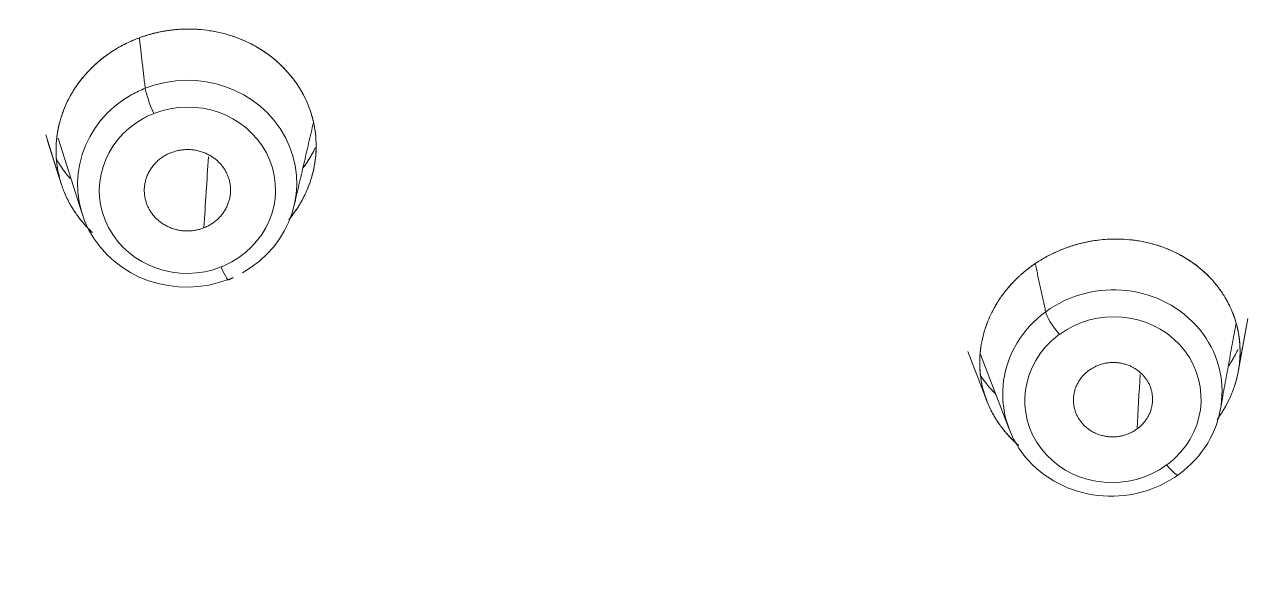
# Model space of a CAD drawing. Extents: x 6453 to 7582, y 0 to 827.
# Drawn here: x 6969.61 to 6986.68, y 460.3 to 468.16 of the extents above; entities that cross this region are included whole.
import ezdxf

# ---------------------------------------------------------------- set-up
doc = ezdxf.new("R2010")
doc.units = 0
doc.header["$LTSCALE"] = 30
doc.header["$MEASUREMENT"] = 0
doc.layers.add('1', color=7, linetype='CONTINUOUS')

msp = doc.modelspace()

# ---------------------------------------------------------------- linework, layer by layer
at = {"layer": '1', "color": 7, "linetype": 'Continuous', "lineweight": 18}
for p, q in [((6969.9, 466.63), (6970.116, 465.952)), ((6969.926, 466.547), (6970.116, 465.952)), ((6970.072, 466.583), (6970.408, 465.531)), ((6986.483, 463.347), (6986.616, 464.08)), ((6986.485, 463.36), (6986.616, 464.08)), ((6982.722, 463.621), (6982.985, 462.935)), ((6982.722, 463.621), (6982.985, 462.935)), ((6982.898, 463.579), (6983.297, 462.541))]:
    msp.add_line(p, q, dxfattribs=at)
for centre, major_axis, ratio, start_param, end_param in [((6959.952, 496.519), (-59.628, 0), 0.953717, 1.612136, 3.141593), ((6959.952, 496.519), (-59.628, 0), 0.953717, 1.612136, 3.132683), ((6971.867, 465.952), (-1.523, -0.061), 0.94344, 2.060812, 5.066856), ((6971.867, 465.952), (-1.523, -0.061), 0.94344, 5.202405, 8.208448), ((6984.732, 463.042), (1.519, 0.142), 0.939924, 5.278348, 8.41994), ((6984.732, 463.042), (-1.519, -0.142), 0.939924, 5.278348, 8.41994)]:
    msp.add_ellipse(centre, major_axis=major_axis, ratio=ratio, start_param=start_param, end_param=end_param, dxfattribs=at)
at = {"layer": '1', "color": 7, "linetype": 'Continuous', "lineweight": 13}
for centre, major_axis, ratio, start_param, end_param in [((6971.867, 465.952), (-1.523, -0.061), 0.94344, 5.066856, 5.202405), ((6971.398, 467.027), (0.11, -0.279), 0.115075, 3.548062, 5.03075), ((6971.871, 465.861), (-1.224, -0.049), 0.94344, 2.060812, 5.066856), ((6971.871, 465.861), (-1.224, -0.049), 0.94344, 5.202405, 8.208448), ((6971.871, 465.861), (-1.224, -0.049), 0.94344, 5.066856, 5.202405), ((6971.871, 465.861), (-1.224, -0.049), 0.94344, 1.925263, 2.060812), ((6972.335, 464.894), (-0.11, 0.279), 0.115075, 1.889157, 3.371845), ((6984.74, 462.949), (1.221, 0.114), 0.939924, 5.401123, 8.41994), ((6983.985, 463.958), (-0.177, 0.242), 0.183058, 0.389657, 1.86827), ((6984.74, 462.949), (1.221, 0.114), 0.939924, 2.25953, 5.278348), ((6984.74, 462.949), (1.221, 0.114), 0.939924, 2.136755, 2.25953), ((6984.74, 462.949), (1.221, 0.114), 0.939924, 5.278348, 5.401123), ((6985.476, 462.144), (-0.177, 0.242), 0.183058, 1.86827, 3.346883)]:
    msp.add_ellipse(centre, major_axis=major_axis, ratio=ratio, start_param=start_param, end_param=end_param, dxfattribs=at)
at = {"layer": '1', "color": 7, "linetype": 'Continuous', "lineweight": 18}
for points, knots in [([(6962.419, 439.668), (6962.999, 439.691), (6964.676, 439.78), (6967.443, 440.04), (6970.703, 440.52), (6973.93, 441.172), (6977.115, 441.992), (6980.248, 442.979), (6983.318, 444.129), (6986.318, 445.439), (6989.237, 446.905), (6992.067, 448.523), (6994.799, 450.287), (6997.425, 452.192), (6999.937, 454.232), (7002.327, 456.402), (7004.588, 458.694), (7006.713, 461.101), (7008.695, 463.617), (7010.529, 466.233), (7012.208, 468.942), (7013.729, 471.735), (7015.085, 474.604), (7016.274, 477.54), (7017.291, 480.534), (7018.133, 483.576), (7018.799, 486.659), (7019.284, 489.772), (7019.59, 492.905), (7019.713, 496.05), (7019.655, 499.196), (7019.414, 502.335), (7018.993, 505.456), (7018.391, 508.55), (7017.612, 511.608), (7016.657, 514.62), (7015.53, 517.578), (7014.233, 520.471), (7012.77, 523.292), (7011.147, 526.031), (7009.368, 528.681), (7007.439, 531.234), (7005.364, 533.681), (7003.152, 536.015), (7000.807, 538.229), (6998.339, 540.316), (6995.753, 542.27), (6993.058, 544.085), (6990.263, 545.755), (6987.375, 547.276), (6984.403, 548.643), (6981.357, 549.85), (6978.245, 550.896), (6975.078, 551.776), (6971.865, 552.489), (6968.616, 553.031), (6965.34, 553.401), (6962.047, 553.598), (6958.749, 553.622), (6955.453, 553.471), (6952.172, 553.148), (6948.914, 552.652), (6945.69, 551.986), (6942.51, 551.151), (6939.382, 550.149), (6936.317, 548.985), (6933.324, 547.661), (6930.413, 546.181), (6927.591, 544.551), (6924.868, 542.774), (6922.252, 540.857), (6919.75, 538.805), (6917.371, 536.624), (6915.122, 534.322), (6913.01, 531.904), (6911.04, 529.379), (6909.22, 526.755), (6907.554, 524.038), (6906.048, 521.238), (6904.706, 518.363), (6903.532, 515.422), (6902.531, 512.423), (6901.704, 509.377), (6901.055, 506.291), (6900.585, 503.176), (6900.295, 500.041), (6900.188, 496.896), (6900.263, 493.75), (6900.519, 490.612), (6900.956, 487.493), (6901.573, 484.402), (6902.368, 481.348), (6903.339, 478.34), (6904.481, 475.388), (6905.793, 472.5), (6907.27, 469.686), (6908.907, 466.954), (6910.699, 464.313), (6912.642, 461.769), (6914.729, 459.332), (6916.953, 457.008), (6919.309, 454.805), (6921.788, 452.73), (6924.384, 450.788), (6927.088, 448.985), (6929.892, 447.328), (6932.788, 445.82), (6935.766, 444.468), (6938.818, 443.274), (6941.935, 442.243), (6945.107, 441.377), (6948.323, 440.68), (6951.575, 440.153), (6954.634, 439.822), (6956.606, 439.702), (6957.484, 439.668)], [0, 0, 0, 0, 0.004702, 0.013606, 0.022511, 0.031416, 0.040321, 0.049226, 0.058131, 0.067035, 0.07594, 0.084844, 0.093748, 0.102652, 0.111556, 0.120459, 0.129362, 0.138265, 0.147168, 0.15607, 0.164972, 0.173874, 0.182775, 0.191676, 0.200577, 0.209478, 0.218378, 0.227279, 0.236179, 0.245079, 0.253978, 0.262878, 0.271778, 0.280678, 0.289578, 0.298478, 0.307379, 0.316279, 0.32518, 0.334081, 0.342982, 0.351884, 0.360785, 0.369687, 0.37859, 0.387493, 0.396396, 0.405299, 0.414202, 0.423106, 0.43201, 0.440914, 0.449818, 0.458723, 0.467628, 0.476532, 0.485437, 0.494342, 0.503247, 0.512152, 0.521057, 0.529962, 0.538867, 0.547772, 0.556677, 0.565582, 0.574486, 0.583391, 0.592295, 0.601199, 0.610103, 0.619007, 0.62791, 0.636813, 0.645716, 0.654619, 0.663521, 0.672423, 0.681325, 0.690226, 0.699127, 0.708028, 0.716929, 0.725829, 0.734729, 0.743629, 0.752529, 0.761429, 0.770329, 0.779229, 0.788129, 0.797029, 0.805929, 0.814829, 0.82373, 0.832631, 0.841532, 0.850433, 0.859334, 0.868236, 0.877138, 0.886041, 0.894944, 0.903847, 0.91275, 0.921653, 0.930557, 0.939461, 0.948365, 0.95727, 0.966174, 0.975079, 0.983983, 0.992888, 1, 1, 1, 1]), ([(6995.778, 451.033), (6996.33, 451.416), (6997.748, 452.443), (6999.935, 454.234), (7002.327, 456.401), (7004.588, 458.694), (7006.713, 461.101), (7008.695, 463.617), (7010.529, 466.233), (7012.208, 468.942), (7013.729, 471.735), (7015.085, 474.604), (7016.274, 477.54), (7017.291, 480.534), (7018.133, 483.576), (7018.799, 486.659), (7019.284, 489.772), (7019.59, 492.905), (7019.713, 496.05), (7019.655, 499.196), (7019.414, 502.335), (7018.993, 505.456), (7018.391, 508.55), (7017.612, 511.608), (7016.657, 514.62), (7015.53, 517.578), (7014.233, 520.471), (7012.77, 523.292), (7011.147, 526.031), (7009.368, 528.681), (7007.439, 531.234), (7005.364, 533.681), (7003.152, 536.015), (7000.807, 538.229), (6998.339, 540.316), (6995.753, 542.27), (6993.058, 544.085), (6990.263, 545.755), (6987.375, 547.276), (6984.403, 548.643), (6981.357, 549.85), (6978.245, 550.896), (6975.078, 551.776), (6971.865, 552.489), (6968.616, 553.031), (6965.34, 553.401), (6962.047, 553.598), (6958.749, 553.622), (6955.453, 553.471), (6952.172, 553.148), (6948.914, 552.652), (6945.69, 551.986), (6942.51, 551.151), (6939.382, 550.149), (6936.317, 548.985), (6933.324, 547.661), (6930.413, 546.181), (6927.591, 544.551), (6924.868, 542.774), (6922.252, 540.857), (6919.75, 538.805), (6917.371, 536.624), (6915.122, 534.322), (6913.01, 531.904), (6911.04, 529.379), (6909.22, 526.755), (6907.554, 524.038), (6906.048, 521.238), (6904.706, 518.363), (6903.532, 515.422), (6902.531, 512.423), (6901.704, 509.377), (6901.055, 506.291), (6900.585, 503.176), (6900.295, 500.041), (6900.188, 496.896), (6900.263, 493.75), (6900.519, 490.612), (6900.956, 487.493), (6901.573, 484.402), (6902.368, 481.348), (6903.339, 478.34), (6904.481, 475.388), (6905.793, 472.5), (6907.27, 469.686), (6908.907, 466.954), (6910.699, 464.313), (6912.642, 461.769), (6914.729, 459.332), (6916.954, 457.009), (6919.307, 454.804), (6921.793, 452.736), (6923.685, 451.284), (6924.774, 450.56), (6924.962, 450.437)], [0, 0, 0, 0, 0.006833, 0.017845, 0.028856, 0.039868, 0.050878, 0.061889, 0.072899, 0.083908, 0.094918, 0.105926, 0.116935, 0.127943, 0.138951, 0.149959, 0.160966, 0.171973, 0.18298, 0.193987, 0.204994, 0.216001, 0.227008, 0.238016, 0.249023, 0.26003, 0.271038, 0.282046, 0.293055, 0.304063, 0.315072, 0.326082, 0.337091, 0.348102, 0.359112, 0.370123, 0.381134, 0.392146, 0.403157, 0.414169, 0.425182, 0.436194, 0.447207, 0.45822, 0.469233, 0.480246, 0.491259, 0.502272, 0.513286, 0.524299, 0.535313, 0.546326, 0.557339, 0.568352, 0.579365, 0.590378, 0.601391, 0.612403, 0.623416, 0.634428, 0.645439, 0.656451, 0.667462, 0.678472, 0.689483, 0.700493, 0.711502, 0.722512, 0.73352, 0.744529, 0.755537, 0.766545, 0.777553, 0.78856, 0.799567, 0.810574, 0.821581, 0.832588, 0.843595, 0.854602, 0.865609, 0.876617, 0.887624, 0.898632, 0.90964, 0.920649, 0.931657, 0.942666, 0.953676, 0.964686, 0.975696, 0.986706, 0.997717, 1, 1, 1, 1]), ([(6971.162, 467.965), (6971.169, 467.968), (6971.182, 467.973), (6971.202, 467.98), (6971.222, 467.988), (6971.242, 467.995), (6971.263, 468.001), (6971.283, 468.008), (6971.303, 468.014), (6971.324, 468.021), (6971.344, 468.027), (6971.365, 468.032), (6971.386, 468.038), (6971.406, 468.043), (6971.427, 468.048), (6971.448, 468.053), (6971.469, 468.058), (6971.512, 468.067), (6971.576, 468.078), (6971.662, 468.09), (6971.748, 468.098), (6971.865, 468.104), (6972.011, 468.101), (6972.186, 468.082), (6972.358, 468.047), (6972.527, 467.996), (6972.689, 467.93), (6972.842, 467.851), (6972.986, 467.758), (6973.118, 467.653), (6973.239, 467.535), (6973.347, 467.407), (6973.441, 467.269), (6973.519, 467.123), (6973.581, 466.969), (6973.626, 466.81), (6973.654, 466.646), (6973.664, 466.482), (6973.656, 466.317), (6973.63, 466.155), (6973.587, 465.995), (6973.527, 465.84), (6973.451, 465.691), (6973.378, 465.578), (6973.331, 465.515), (6973.317, 465.498)], [0, 0, 0, 0, 0.004575, 0.009146, 0.013714, 0.01828, 0.022843, 0.027406, 0.031969, 0.036533, 0.041098, 0.045665, 0.050236, 0.05481, 0.059388, 0.063972, 0.068562, 0.073159, 0.091691, 0.110178, 0.128668, 0.147213, 0.184706, 0.222195, 0.259961, 0.298108, 0.336157, 0.374133, 0.411782, 0.449675, 0.487455, 0.525542, 0.563785, 0.60211, 0.640502, 0.679292, 0.717827, 0.756404, 0.794645, 0.833018, 0.871028, 0.909175, 0.947113, 0.985017, 1, 1, 1, 1]), ([(6973.281, 465.453), (6973.305, 465.482), (6973.364, 465.557), (6973.448, 465.686), (6973.523, 465.831), (6973.58, 465.978), (6973.625, 466.131), (6973.654, 466.301), (6973.664, 466.478), (6973.654, 466.648), (6973.632, 466.778), (6973.606, 466.882), (6973.574, 466.988), (6973.523, 467.114), (6973.445, 467.262), (6973.345, 467.411), (6973.231, 467.544), (6973.105, 467.664), (6972.974, 467.767), (6972.824, 467.862), (6972.674, 467.937), (6972.52, 467.998), (6972.358, 468.047), (6972.187, 468.081), (6972.017, 468.1), (6971.875, 468.103), (6971.76, 468.099), (6971.672, 468.091), (6971.584, 468.08), (6971.512, 468.067), (6971.458, 468.055), (6971.42, 468.047), (6971.382, 468.037), (6971.344, 468.027), (6971.307, 468.016), (6971.271, 468.004), (6971.234, 467.992), (6971.198, 467.979), (6971.174, 467.97), (6971.162, 467.965)], [0, 0, 0, 0, 0.025083, 0.063459, 0.102477, 0.134971, 0.17056, 0.211497, 0.253286, 0.292622, 0.32941, 0.344666, 0.366472, 0.405616, 0.438054, 0.481201, 0.527081, 0.55609, 0.596852, 0.636852, 0.67251, 0.70571, 0.74345, 0.780789, 0.816754, 0.851797, 0.870447, 0.889114, 0.9078, 0.926505, 0.934763, 0.942998, 0.951209, 0.959398, 0.967564, 0.975707, 0.983827, 0.991925, 1, 1, 1, 1]), ([(6973.281, 465.453), (6973.305, 465.482), (6973.364, 465.557), (6973.448, 465.686), (6973.523, 465.831), (6973.58, 465.978), (6973.625, 466.131), (6973.654, 466.301), (6973.664, 466.478), (6973.654, 466.648), (6973.632, 466.778), (6973.606, 466.882), (6973.574, 466.988), (6973.523, 467.114), (6973.445, 467.262), (6973.345, 467.411), (6973.231, 467.544), (6973.105, 467.664), (6972.974, 467.767), (6972.824, 467.862), (6972.674, 467.937), (6972.52, 467.998), (6972.358, 468.047), (6972.187, 468.081), (6972.017, 468.1), (6971.875, 468.103), (6971.76, 468.099), (6971.672, 468.091), (6971.584, 468.08), (6971.512, 468.067), (6971.458, 468.055), (6971.42, 468.047), (6971.382, 468.037), (6971.344, 468.027), (6971.307, 468.016), (6971.271, 468.004), (6971.234, 467.992), (6971.198, 467.979), (6971.174, 467.97), (6971.162, 467.965)], [0, 0, 0, 0, 0.025083, 0.063459, 0.102477, 0.134971, 0.17056, 0.211497, 0.253286, 0.292622, 0.32941, 0.344666, 0.366472, 0.405616, 0.438054, 0.481201, 0.527081, 0.55609, 0.596852, 0.636852, 0.67251, 0.70571, 0.74345, 0.780789, 0.816754, 0.851797, 0.870447, 0.889114, 0.9078, 0.926505, 0.934763, 0.942998, 0.951209, 0.959398, 0.967564, 0.975707, 0.983827, 0.991925, 1, 1, 1, 1]), ([(6971.162, 467.965), (6971.169, 467.968), (6971.182, 467.973), (6971.202, 467.98), (6971.222, 467.988), (6971.242, 467.995), (6971.263, 468.001), (6971.283, 468.008), (6971.303, 468.014), (6971.324, 468.021), (6971.344, 468.027), (6971.365, 468.032), (6971.386, 468.038), (6971.406, 468.043), (6971.427, 468.048), (6971.448, 468.053), (6971.469, 468.058), (6971.512, 468.067), (6971.576, 468.078), (6971.662, 468.09), (6971.748, 468.098), (6971.865, 468.104), (6972.011, 468.101), (6972.186, 468.082), (6972.358, 468.047), (6972.527, 467.996), (6972.689, 467.93), (6972.842, 467.851), (6972.986, 467.758), (6973.118, 467.653), (6973.239, 467.535), (6973.347, 467.407), (6973.441, 467.269), (6973.519, 467.123), (6973.581, 466.969), (6973.626, 466.81), (6973.654, 466.646), (6973.664, 466.482), (6973.656, 466.317), (6973.63, 466.155), (6973.587, 465.995), (6973.527, 465.84), (6973.451, 465.691), (6973.378, 465.578), (6973.331, 465.515), (6973.317, 465.498)], [0, 0, 0, 0, 0.004575, 0.009146, 0.013714, 0.01828, 0.022843, 0.027406, 0.031969, 0.036533, 0.041098, 0.045665, 0.050236, 0.05481, 0.059388, 0.063972, 0.068562, 0.073159, 0.091691, 0.110178, 0.128668, 0.147213, 0.184706, 0.222195, 0.259961, 0.298108, 0.336157, 0.374133, 0.411782, 0.449675, 0.487455, 0.525542, 0.563785, 0.60211, 0.640502, 0.679292, 0.717827, 0.756404, 0.794645, 0.833018, 0.871028, 0.909175, 0.947113, 0.985017, 1, 1, 1, 1]), ([(6970.547, 465.275), (6970.544, 465.278), (6970.5, 465.32), (6970.418, 465.406), (6970.315, 465.541), (6970.226, 465.686), (6970.155, 465.837), (6970.1, 465.993), (6970.064, 466.153), (6970.044, 466.313), (6970.042, 466.473), (6970.057, 466.631), (6970.087, 466.786), (6970.133, 466.938), (6970.194, 467.085), (6970.27, 467.226), (6970.361, 467.361), (6970.465, 467.488), (6970.563, 467.586), (6970.647, 467.66), (6970.713, 467.713), (6970.782, 467.763), (6970.84, 467.801), (6970.886, 467.829), (6970.919, 467.849), (6970.953, 467.867), (6970.987, 467.885), (6971.021, 467.903), (6971.056, 467.919), (6971.091, 467.935), (6971.127, 467.951), (6971.15, 467.96), (6971.162, 467.965)], [0, 0, 0, 0, 0.003443, 0.055122, 0.106853, 0.159001, 0.210501, 0.261588, 0.312681, 0.362821, 0.412565, 0.461459, 0.51025, 0.558709, 0.606953, 0.65543, 0.703865, 0.752833, 0.801784, 0.826493, 0.851138, 0.875788, 0.900511, 0.911602, 0.922669, 0.93372, 0.944759, 0.955792, 0.966827, 0.977869, 0.988925, 1, 1, 1, 1]), ([(6971.162, 467.965), (6971.156, 467.962), (6971.143, 467.957), (6971.123, 467.949), (6971.104, 467.941), (6971.084, 467.932), (6971.065, 467.923), (6971.045, 467.914), (6971.026, 467.905), (6971.007, 467.895), (6970.988, 467.886), (6970.969, 467.876), (6970.95, 467.866), (6970.931, 467.855), (6970.913, 467.845), (6970.894, 467.834), (6970.876, 467.823), (6970.839, 467.8), (6970.784, 467.765), (6970.715, 467.714), (6970.648, 467.661), (6970.565, 467.588), (6970.469, 467.492), (6970.366, 467.367), (6970.273, 467.231), (6970.198, 467.091), (6970.138, 466.949), (6970.091, 466.802), (6970.058, 466.642), (6970.043, 466.486), (6970.044, 466.322), (6970.063, 466.151), (6970.097, 466.011), (6970.131, 465.906), (6970.153, 465.849), (6970.176, 465.793), (6970.202, 465.738), (6970.235, 465.674), (6970.276, 465.604), (6970.333, 465.517), (6970.416, 465.408), (6970.498, 465.321), (6970.546, 465.277), (6970.549, 465.273)], [0, 0, 0, 0, 0.006055, 0.01212, 0.018195, 0.02428, 0.030375, 0.03648, 0.042594, 0.048719, 0.054854, 0.060999, 0.067154, 0.073318, 0.079493, 0.085678, 0.091874, 0.098079, 0.123085, 0.148077, 0.173057, 0.198024, 0.244692, 0.292619, 0.342348, 0.392666, 0.436328, 0.48284, 0.534359, 0.586858, 0.628563, 0.686642, 0.746637, 0.762934, 0.788727, 0.804005, 0.818552, 0.845812, 0.87046, 0.892318, 0.941319, 0.99563, 1, 1, 1, 1]), ([(6971.162, 467.965), (6971.156, 467.962), (6971.143, 467.957), (6971.123, 467.949), (6971.104, 467.941), (6971.084, 467.932), (6971.065, 467.923), (6971.045, 467.914), (6971.026, 467.905), (6971.007, 467.895), (6970.988, 467.886), (6970.969, 467.876), (6970.95, 467.866), (6970.931, 467.855), (6970.913, 467.845), (6970.894, 467.834), (6970.876, 467.823), (6970.839, 467.8), (6970.784, 467.765), (6970.715, 467.714), (6970.648, 467.661), (6970.565, 467.588), (6970.469, 467.492), (6970.366, 467.367), (6970.273, 467.231), (6970.198, 467.091), (6970.138, 466.949), (6970.091, 466.802), (6970.058, 466.642), (6970.043, 466.486), (6970.044, 466.322), (6970.063, 466.151), (6970.097, 466.011), (6970.131, 465.906), (6970.153, 465.849), (6970.176, 465.793), (6970.202, 465.738), (6970.235, 465.674), (6970.276, 465.604), (6970.333, 465.517), (6970.416, 465.408), (6970.498, 465.321), (6970.546, 465.277), (6970.549, 465.273)], [0, 0, 0, 0, 0.006055, 0.01212, 0.018195, 0.02428, 0.030375, 0.03648, 0.042594, 0.048719, 0.054854, 0.060999, 0.067154, 0.073318, 0.079493, 0.085678, 0.091874, 0.098079, 0.123085, 0.148077, 0.173057, 0.198024, 0.244692, 0.292619, 0.342348, 0.392666, 0.436328, 0.48284, 0.534359, 0.586858, 0.628563, 0.686642, 0.746637, 0.762934, 0.788727, 0.804005, 0.818552, 0.845812, 0.87046, 0.892318, 0.941319, 0.99563, 1, 1, 1, 1]), ([(6970.547, 465.275), (6970.544, 465.278), (6970.5, 465.32), (6970.418, 465.406), (6970.315, 465.541), (6970.226, 465.686), (6970.155, 465.837), (6970.1, 465.993), (6970.064, 466.153), (6970.044, 466.313), (6970.042, 466.473), (6970.057, 466.631), (6970.087, 466.786), (6970.133, 466.938), (6970.194, 467.085), (6970.27, 467.226), (6970.361, 467.361), (6970.465, 467.488), (6970.563, 467.586), (6970.647, 467.66), (6970.713, 467.713), (6970.782, 467.763), (6970.84, 467.801), (6970.886, 467.829), (6970.919, 467.849), (6970.953, 467.867), (6970.987, 467.885), (6971.021, 467.903), (6971.056, 467.919), (6971.091, 467.935), (6971.127, 467.951), (6971.15, 467.96), (6971.162, 467.965)], [0, 0, 0, 0, 0.003443, 0.055122, 0.106853, 0.159001, 0.210501, 0.261588, 0.312681, 0.362821, 0.412565, 0.461459, 0.51025, 0.558709, 0.606953, 0.65543, 0.703865, 0.752833, 0.801784, 0.826493, 0.851138, 0.875788, 0.900511, 0.911602, 0.922669, 0.93372, 0.944759, 0.955792, 0.966827, 0.977869, 0.988925, 1, 1, 1, 1]), ([(6973.65, 466.452), (6973.636, 466.423), (6973.591, 466.338), (6973.533, 466.245), (6973.488, 466.182), (6973.48, 466.172)], [0, 0, 0, 0, 0.293947, 0.889157, 1, 1, 1, 1]), ([(6973.65, 466.452), (6973.636, 466.423), (6973.591, 466.338), (6973.533, 466.245), (6973.488, 466.182), (6973.48, 466.172)], [0, 0, 0, 0, 0.293947, 0.889157, 1, 1, 1, 1]), ([(6973.482, 466.175), (6973.491, 466.187), (6973.538, 466.252), (6973.595, 466.344), (6973.637, 466.426), (6973.65, 466.452)], [0, 0, 0, 0, 0.146979, 0.728536, 1, 1, 1, 1]), ([(6973.482, 466.175), (6973.491, 466.187), (6973.538, 466.252), (6973.595, 466.344), (6973.637, 466.426), (6973.65, 466.452)], [0, 0, 0, 0, 0.146979, 0.728536, 1, 1, 1, 1]), ([(6970.047, 466.296), (6970.077, 466.244), (6970.125, 466.17), (6970.179, 466.099), (6970.196, 466.077)], [0, 0, 0, 0, 0.680995, 1, 1, 1, 1]), ([(6970.047, 466.296), (6970.077, 466.244), (6970.125, 466.17), (6970.179, 466.099), (6970.196, 466.077)], [0, 0, 0, 0, 0.680995, 1, 1, 1, 1]), ([(6970.242, 466.022), (6970.207, 466.062), (6970.16, 466.122), (6970.107, 466.198), (6970.086, 466.232), (6970.077, 466.246)], [0, 0, 0, 0, 0.559579, 0.821214, 1, 1, 1, 1]), ([(6970.242, 466.022), (6970.207, 466.062), (6970.16, 466.122), (6970.107, 466.198), (6970.086, 466.232), (6970.077, 466.246)], [0, 0, 0, 0, 0.559579, 0.821214, 1, 1, 1, 1]), ([(6986.188, 462.673), (6986.193, 462.68), (6986.215, 462.71), (6986.265, 462.784), (6986.333, 462.902), (6986.401, 463.051), (6986.454, 463.209), (6986.489, 463.365), (6986.507, 463.519), (6986.509, 463.678), (6986.493, 463.848), (6986.458, 464.003), (6986.416, 464.131), (6986.373, 464.233), (6986.329, 464.319), (6986.284, 464.397), (6986.232, 464.475), (6986.18, 464.544), (6986.135, 464.596), (6986.107, 464.628), (6986.072, 464.665), (6986.002, 464.734), (6985.882, 464.834), (6985.737, 464.929), (6985.582, 465.011), (6985.427, 465.075), (6985.254, 465.127), (6985.087, 465.161), (6984.901, 465.182), (6984.729, 465.185), (6984.57, 465.173), (6984.433, 465.154), (6984.28, 465.122), (6984.122, 465.074), (6983.976, 465.017), (6983.875, 464.969), (6983.808, 464.933), (6983.772, 464.912), (6983.736, 464.891), (6983.701, 464.869), (6983.667, 464.847), (6983.634, 464.824), (6983.612, 464.808), (6983.601, 464.8)], [0, 0, 0, 0, 0.005438, 0.022351, 0.055243, 0.089228, 0.124675, 0.160699, 0.191212, 0.224734, 0.263271, 0.302705, 0.327775, 0.351749, 0.374629, 0.390437, 0.410117, 0.434983, 0.446248, 0.453876, 0.461824, 0.478724, 0.516679, 0.559602, 0.586401, 0.624258, 0.661453, 0.694686, 0.725728, 0.7721, 0.795506, 0.818611, 0.852721, 0.886174, 0.914914, 0.94361, 0.951745, 0.959854, 0.967936, 0.975992, 0.984021, 0.992024, 1, 1, 1, 1]), ([(6986.188, 462.673), (6986.193, 462.68), (6986.215, 462.71), (6986.265, 462.784), (6986.333, 462.902), (6986.401, 463.051), (6986.454, 463.209), (6986.489, 463.365), (6986.507, 463.519), (6986.509, 463.678), (6986.493, 463.848), (6986.458, 464.003), (6986.416, 464.131), (6986.373, 464.233), (6986.329, 464.319), (6986.284, 464.397), (6986.232, 464.475), (6986.18, 464.544), (6986.135, 464.596), (6986.107, 464.628), (6986.072, 464.665), (6986.002, 464.734), (6985.882, 464.834), (6985.737, 464.929), (6985.582, 465.011), (6985.427, 465.075), (6985.254, 465.127), (6985.087, 465.161), (6984.901, 465.182), (6984.729, 465.185), (6984.57, 465.173), (6984.433, 465.154), (6984.28, 465.122), (6984.122, 465.074), (6983.976, 465.017), (6983.875, 464.969), (6983.808, 464.933), (6983.772, 464.912), (6983.736, 464.891), (6983.701, 464.869), (6983.667, 464.847), (6983.634, 464.824), (6983.612, 464.808), (6983.601, 464.8)], [0, 0, 0, 0, 0.005438, 0.022351, 0.055243, 0.089228, 0.124675, 0.160699, 0.191212, 0.224734, 0.263271, 0.302705, 0.327775, 0.351749, 0.374629, 0.390437, 0.410117, 0.434983, 0.446248, 0.453876, 0.461824, 0.478724, 0.516679, 0.559602, 0.586401, 0.624258, 0.661453, 0.694686, 0.725728, 0.7721, 0.795506, 0.818611, 0.852721, 0.886174, 0.914914, 0.94361, 0.951745, 0.959854, 0.967936, 0.975992, 0.984021, 0.992024, 1, 1, 1, 1]), ([(6983.601, 464.8), (6983.607, 464.804), (6983.618, 464.813), (6983.636, 464.825), (6983.654, 464.837), (6983.671, 464.85), (6983.689, 464.861), (6983.708, 464.873), (6983.726, 464.884), (6983.744, 464.896), (6983.763, 464.907), (6983.782, 464.918), (6983.8, 464.928), (6983.819, 464.939), (6983.839, 464.949), (6983.858, 464.959), (6983.877, 464.969), (6983.917, 464.988), (6983.976, 465.016), (6984.057, 465.049), (6984.14, 465.079), (6984.252, 465.114), (6984.396, 465.148), (6984.572, 465.174), (6984.749, 465.185), (6984.927, 465.179), (6985.103, 465.158), (6985.274, 465.122), (6985.44, 465.07), (6985.598, 465.003), (6985.748, 464.923), (6985.888, 464.828), (6986.017, 464.721), (6986.134, 464.602), (6986.237, 464.471), (6986.326, 464.33), (6986.398, 464.18), (6986.453, 464.024), (6986.49, 463.864), (6986.508, 463.701), (6986.508, 463.537), (6986.491, 463.374), (6986.456, 463.213), (6986.404, 463.057), (6986.336, 462.906), (6986.266, 462.786), (6986.215, 462.71), (6986.193, 462.68), (6986.188, 462.673)], [0, 0, 0, 0, 0.004242, 0.00848, 0.012716, 0.01695, 0.021183, 0.025416, 0.029649, 0.033883, 0.038118, 0.042356, 0.046598, 0.050843, 0.055092, 0.059347, 0.063608, 0.067875, 0.08496, 0.101997, 0.119032, 0.136111, 0.170463, 0.204828, 0.239431, 0.274303, 0.309219, 0.344058, 0.378733, 0.413635, 0.448439, 0.483366, 0.518519, 0.553794, 0.589439, 0.62539, 0.661359, 0.697297, 0.732975, 0.768743, 0.803985, 0.839312, 0.874168, 0.908953, 0.943296, 0.977664, 0.994589, 1, 1, 1, 1]), ([(6983.601, 464.8), (6983.607, 464.804), (6983.618, 464.813), (6983.636, 464.825), (6983.654, 464.837), (6983.671, 464.85), (6983.689, 464.861), (6983.708, 464.873), (6983.726, 464.884), (6983.744, 464.896), (6983.763, 464.907), (6983.782, 464.918), (6983.8, 464.928), (6983.819, 464.939), (6983.839, 464.949), (6983.858, 464.959), (6983.877, 464.969), (6983.917, 464.988), (6983.976, 465.016), (6984.057, 465.049), (6984.14, 465.079), (6984.252, 465.114), (6984.396, 465.148), (6984.572, 465.174), (6984.749, 465.185), (6984.927, 465.179), (6985.103, 465.158), (6985.274, 465.122), (6985.44, 465.07), (6985.598, 465.003), (6985.748, 464.923), (6985.888, 464.828), (6986.017, 464.721), (6986.134, 464.602), (6986.237, 464.471), (6986.326, 464.33), (6986.398, 464.18), (6986.453, 464.024), (6986.49, 463.864), (6986.508, 463.701), (6986.508, 463.537), (6986.491, 463.374), (6986.456, 463.213), (6986.404, 463.057), (6986.336, 462.906), (6986.266, 462.786), (6986.215, 462.71), (6986.193, 462.68), (6986.188, 462.673)], [0, 0, 0, 0, 0.004242, 0.00848, 0.012716, 0.01695, 0.021183, 0.025416, 0.029649, 0.033883, 0.038118, 0.042356, 0.046598, 0.050843, 0.055092, 0.059347, 0.063608, 0.067875, 0.08496, 0.101997, 0.119032, 0.136111, 0.170463, 0.204828, 0.239431, 0.274303, 0.309219, 0.344058, 0.378733, 0.413635, 0.448439, 0.483366, 0.518519, 0.553794, 0.589439, 0.62539, 0.661359, 0.697297, 0.732975, 0.768743, 0.803985, 0.839312, 0.874168, 0.908953, 0.943296, 0.977664, 0.994589, 1, 1, 1, 1]), ([(6983.378, 462.36), (6983.362, 462.375), (6983.306, 462.429), (6983.218, 462.527), (6983.121, 462.661), (6983.041, 462.802), (6982.977, 462.948), (6982.93, 463.098), (6982.899, 463.25), (6982.885, 463.404), (6982.888, 463.559), (6982.906, 463.717), (6982.941, 463.872), (6982.991, 464.025), (6983.057, 464.173), (6983.125, 464.291), (6983.187, 464.383), (6983.237, 464.449), (6983.289, 464.514), (6983.335, 464.565), (6983.372, 464.603), (6983.399, 464.63), (6983.426, 464.656), (6983.454, 464.681), (6983.482, 464.706), (6983.511, 464.73), (6983.54, 464.754), (6983.57, 464.778), (6983.591, 464.793), (6983.601, 464.8)], [0, 0, 0, 0, 0.023062, 0.082845, 0.142152, 0.20185, 0.259987, 0.317407, 0.373776, 0.430049, 0.486752, 0.543662, 0.601313, 0.658196, 0.714887, 0.771969, 0.800451, 0.828884, 0.857341, 0.885899, 0.898639, 0.911348, 0.924032, 0.936699, 0.949354, 0.962006, 0.974659, 0.987322, 1, 1, 1, 1]), ([(6983.601, 464.8), (6983.595, 464.796), (6983.584, 464.788), (6983.567, 464.775), (6983.551, 464.762), (6983.534, 464.749), (6983.518, 464.736), (6983.502, 464.723), (6983.486, 464.709), (6983.47, 464.695), (6983.454, 464.681), (6983.439, 464.667), (6983.423, 464.653), (6983.408, 464.638), (6983.393, 464.624), (6983.378, 464.609), (6983.363, 464.594), (6983.334, 464.563), (6983.291, 464.516), (6983.238, 464.451), (6983.187, 464.384), (6983.127, 464.294), (6983.06, 464.177), (6982.994, 464.031), (6982.941, 463.876), (6982.907, 463.723), (6982.889, 463.573), (6982.885, 463.422), (6982.898, 463.262), (6982.927, 463.109), (6982.974, 462.955), (6983.041, 462.799), (6983.113, 462.675), (6983.176, 462.585), (6983.212, 462.538), (6983.249, 462.494), (6983.288, 462.45), (6983.337, 462.398), (6983.389, 462.35), (6983.42, 462.323), (6983.431, 462.314)], [0, 0, 0, 0, 0.006804, 0.013619, 0.020445, 0.027282, 0.03413, 0.040989, 0.047859, 0.05474, 0.061632, 0.068535, 0.07545, 0.082375, 0.089312, 0.09626, 0.10322, 0.11019, 0.138279, 0.166354, 0.194414, 0.222464, 0.275827, 0.330653, 0.387576, 0.445188, 0.494698, 0.54752, 0.606123, 0.6659, 0.713799, 0.778632, 0.847718, 0.866319, 0.894744, 0.910892, 0.926582, 0.956834, 0.985465, 1, 1, 1, 1]), ([(6983.601, 464.8), (6983.595, 464.796), (6983.584, 464.788), (6983.567, 464.775), (6983.551, 464.762), (6983.534, 464.749), (6983.518, 464.736), (6983.502, 464.723), (6983.486, 464.709), (6983.47, 464.695), (6983.454, 464.681), (6983.439, 464.667), (6983.423, 464.653), (6983.408, 464.638), (6983.393, 464.624), (6983.378, 464.609), (6983.363, 464.594), (6983.334, 464.563), (6983.291, 464.516), (6983.238, 464.451), (6983.187, 464.384), (6983.127, 464.294), (6983.06, 464.177), (6982.994, 464.031), (6982.941, 463.876), (6982.907, 463.723), (6982.889, 463.573), (6982.885, 463.422), (6982.898, 463.262), (6982.927, 463.109), (6982.974, 462.955), (6983.041, 462.799), (6983.113, 462.675), (6983.176, 462.585), (6983.212, 462.538), (6983.249, 462.494), (6983.288, 462.45), (6983.337, 462.398), (6983.389, 462.35), (6983.42, 462.323), (6983.431, 462.314)], [0, 0, 0, 0, 0.006804, 0.013619, 0.020445, 0.027282, 0.03413, 0.040989, 0.047859, 0.05474, 0.061632, 0.068535, 0.07545, 0.082375, 0.089312, 0.09626, 0.10322, 0.11019, 0.138279, 0.166354, 0.194414, 0.222464, 0.275827, 0.330653, 0.387576, 0.445188, 0.494698, 0.54752, 0.606123, 0.6659, 0.713799, 0.778632, 0.847718, 0.866319, 0.894744, 0.910892, 0.926582, 0.956834, 0.985465, 1, 1, 1, 1]), ([(6983.378, 462.36), (6983.362, 462.375), (6983.306, 462.429), (6983.218, 462.527), (6983.121, 462.661), (6983.041, 462.802), (6982.977, 462.948), (6982.93, 463.098), (6982.899, 463.25), (6982.885, 463.404), (6982.888, 463.559), (6982.906, 463.717), (6982.941, 463.872), (6982.991, 464.025), (6983.057, 464.173), (6983.125, 464.291), (6983.187, 464.383), (6983.237, 464.449), (6983.289, 464.514), (6983.335, 464.565), (6983.372, 464.603), (6983.399, 464.63), (6983.426, 464.656), (6983.454, 464.681), (6983.482, 464.706), (6983.511, 464.73), (6983.54, 464.754), (6983.57, 464.778), (6983.591, 464.793), (6983.601, 464.8)], [0, 0, 0, 0, 0.023062, 0.082845, 0.142152, 0.20185, 0.259987, 0.317407, 0.373776, 0.430049, 0.486752, 0.543662, 0.601313, 0.658196, 0.714887, 0.771969, 0.800451, 0.828884, 0.857341, 0.885899, 0.898639, 0.911348, 0.924032, 0.936699, 0.949354, 0.962006, 0.974659, 0.987322, 1, 1, 1, 1]), ([(6986.477, 463.649), (6986.471, 463.635), (6986.438, 463.568), (6986.396, 463.492), (6986.357, 463.431), (6986.35, 463.421)], [0, 0, 0, 0, 0.173109, 0.867832, 1, 1, 1, 1]), ([(6986.477, 463.649), (6986.471, 463.635), (6986.438, 463.568), (6986.396, 463.492), (6986.357, 463.431), (6986.35, 463.421)], [0, 0, 0, 0, 0.173109, 0.867832, 1, 1, 1, 1]), ([(6986.35, 463.421), (6986.357, 463.431), (6986.398, 463.495), (6986.44, 463.57), (6986.473, 463.637), (6986.477, 463.646)], [0, 0, 0, 0, 0.134487, 0.882144, 1, 1, 1, 1]), ([(6986.35, 463.421), (6986.357, 463.431), (6986.398, 463.495), (6986.44, 463.57), (6986.473, 463.637), (6986.477, 463.646)], [0, 0, 0, 0, 0.134487, 0.882144, 1, 1, 1, 1]), ([(6982.895, 463.289), (6982.898, 463.284), (6982.935, 463.229), (6982.996, 463.151), (6983.058, 463.082), (6983.08, 463.059)], [0, 0, 0, 0, 0.060577, 0.680601, 1, 1, 1, 1]), ([(6982.895, 463.289), (6982.898, 463.284), (6982.935, 463.229), (6982.996, 463.151), (6983.058, 463.082), (6983.08, 463.059)], [0, 0, 0, 0, 0.060577, 0.680601, 1, 1, 1, 1]), ([(6983.108, 463.03), (6983.088, 463.05), (6983.057, 463.082), (6983.019, 463.125), (6982.991, 463.159), (6982.958, 463.2), (6982.934, 463.233), (6982.918, 463.255)], [0, 0, 0, 0, 0.278136, 0.455273, 0.585624, 0.723015, 1, 1, 1, 1]), ([(6983.108, 463.03), (6983.088, 463.05), (6983.058, 463.082), (6983.028, 463.115), (6983.017, 463.128)], [0, 0, 0, 0, 0.617024, 1, 1, 1, 1])]:
    msp.add_open_spline(points, degree=3, knots=knots, dxfattribs=at)
for points, weights in [([(6962.416, 439.699), (7019.58, 441.954), (7019.58, 496.519)], [0.983511683882, 0.715597051788, 1]), ([(6962.416, 439.699), (7019.072, 441.934), (7019.578, 496.013)], [0.983511683882, 0.717332143437, 0.996339416072])]:
    msp.add_rational_spline(points, weights, degree=2, dxfattribs=at)
at = {"layer": '1', "color": 7, "linetype": 'Continuous', "lineweight": 13}
for points, degree in [([(6971.204, 467.973), (6971.284, 467.278)], 1), ([(6972.163, 466.326), (6972.142, 465.997), (6972.121, 465.668), (6972.1, 465.339)], 3), ([(6983.662, 464.83), (6983.804, 464.17)], 1), ([(6985.118, 463.3), (6985.103, 463.047), (6985.089, 462.795), (6985.075, 462.542)], 3)]:
    msp.add_open_spline(points, degree=degree, dxfattribs=at)
at = {"layer": '1', "color": 7, "linetype": 'Continuous', "lineweight": 18}
for points in [[(6973.355, 465.648), (6973.624, 466.804)], [(6972.446, 464.615), (6972.507, 464.647)], [(6986.234, 462.814), (6986.451, 464.01)]]:
    msp.add_open_spline(points, degree=1, dxfattribs=at)
for points, weights in [([(6972.1, 465.339), (6971.546, 465.12), (6971.317, 465.642), (6971.087, 466.164), (6971.641, 466.383)], [1, 0.70710678119, 1, 0.70710678119, 1]), ([(6971.641, 466.383), (6972.196, 466.602), (6972.425, 466.08), (6972.655, 465.558), (6972.1, 465.339)], [1, 0.707106781185, 1, 0.707106781185, 1]), ([(6985.075, 462.542), (6985.511, 462.861), (6985.177, 463.268), (6984.842, 463.675), (6984.406, 463.356)], [1, 0.707106781184, 1, 0.707106781184, 1]), ([(6985.075, 462.542), (6984.638, 462.223), (6984.304, 462.63), (6983.97, 463.037), (6984.406, 463.356)], [1, 0.707106781189, 1, 0.707106781189, 1])]:
    msp.add_rational_spline(points, weights, degree=2, knots=[0, 0, 0, 0.5, 0.5, 1, 1, 1], dxfattribs=at)

doc.saveas('drawing.dxf')
